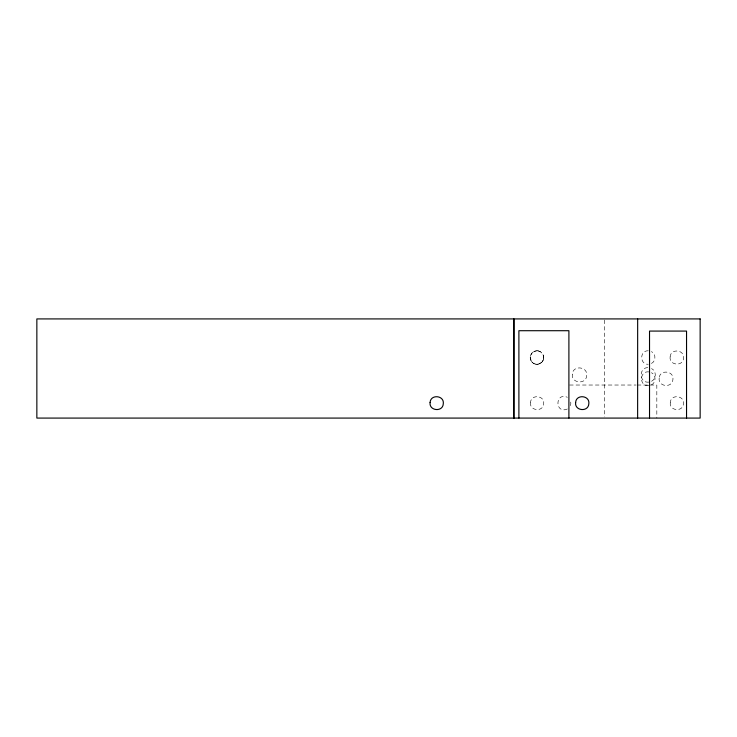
<?xml version="1.0" encoding="UTF-8"?>
<svg xmlns="http://www.w3.org/2000/svg" width="737" height="737" viewBox="0 0 737 737"><rect width="100%" height="100%" fill="white"/><g stroke="black" fill="none" stroke-linecap="round" stroke-linejoin="round"><path stroke-width="0.55" stroke-dasharray="3.69 2.76" d="M530.318 356.865L531.082 360.706M543.62 358.191L543.141 354.948L541.188 352.314M543.519 358.845L543.261 354.948L540.654 351.918M530.29 356.211L531.69 353.244L533.855 351.577M543.362 359.481L543.648 358.845M543.482 359.481L542.515 361.277M570.374 405.682L570.871 403.139L570.374 400.606M543.261 360.107L542.119 361.803M542.248 361.803L540.654 363.138M541.806 362.3L538.867 363.977M533.284 351.918C530.115 353.99 529 358.993 531.819 361.803M651.416 363.479C656.096 361.25 656.096 353.806 651.416 351.577M651.517 381.287C656.529 378.901 656.529 370.932 651.517 368.546M651.425 384.871C656.225 382.586 656.225 374.976 651.425 372.692M533.726 351.577L536.37 350.812M540.212 363.479L538.222 364.142M567.37 408.989C554.823 414.434 554.823 391.844 567.37 397.289M534.325 351.291L537.033 350.784M538.351 364.142L536.904 364.271M648.238 350.784C639.541 350.379 639.541 364.677 648.238 364.271M537.697 364.235L536.241 364.235M648.818 382.107C638.647 383.47 638.647 366.363 648.818 367.735M648.846 385.654C639.117 386.962 639.117 370.6 648.846 371.909M569.563 385.027L636.16 385.027M637.302 385.027L656.824 385.027L656.824 418.082M536.904 350.784L537.697 350.812M537.568 350.812L538.987 351.07M535.587 364.142L536.37 364.235M538.222 350.913L540.212 351.577M534.951 363.977L535.716 364.142M534.325 363.756L535.071 363.977M539.484 351.291L540.783 351.918M534.454 363.756L533.155 363.138M533.855 363.479L532.63 362.742M532.142 362.3L532.75 362.742M532.261 362.3L531.294 361.277M604.331 320.061L604.331 416.939M530.502 402.494C529.267 410.96 543.261 412.333 543.703 403.793C544.938 395.318 530.944 393.945 530.502 402.494M572.317 374.212C570.972 383.433 586.21 384.935 586.698 375.63C588.034 366.4 572.806 364.898 572.317 374.212M659.173 378.109C657.883 386.925 672.466 388.362 672.927 379.463C674.208 370.637 659.633 369.2 659.173 378.109M670.126 356.865C668.874 365.478 683.098 366.879 683.549 358.191C684.802 349.578 670.578 348.168 670.126 356.865M670.283 402.494C669.049 410.96 683.042 412.333 683.485 403.793C684.719 395.318 670.725 393.945 670.283 402.494"/><path stroke-width="1.11" d="M686.543 418.072L686.543 331.079L649.527 331.079L649.527 418.072M637.662 318.918L637.634 418.082M568.9 418.026L568.9 330.71L518.894 330.71L518.894 418.026M430.095 402.494C428.86 410.96 442.845 412.333 443.287 403.793C444.522 395.318 430.537 393.945 430.095 402.494M575.634 402.494C574.399 410.96 588.384 412.333 588.826 403.793C590.061 395.318 576.076 393.945 575.634 402.494M700.15 318.918L36.85 318.918L36.85 418.082L700.15 418.082L700.15 318.918M513.882 418.082L513.882 318.918L513.827 418.082"/></g></svg>
